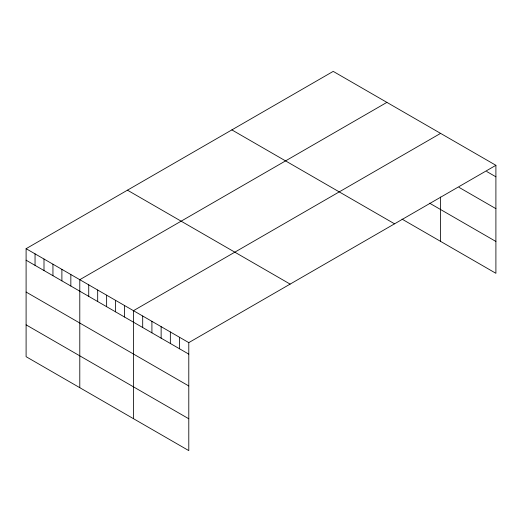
<?xml version="1.0" encoding="UTF-8"?>
<svg xmlns="http://www.w3.org/2000/svg" width="522" height="522" viewBox="0 0 522 522"><rect width="100%" height="100%" fill="white"/><g stroke="black" fill="none" stroke-linecap="round" stroke-linejoin="round"><path stroke-width="0.78" d="M26.1 248.694L188.788 342.621L188.788 450.616L26.1 356.689L26.1 248.694L333.212 71.383L495.9 165.311L495.9 273.306L402.038 219.123M386.9 102.377L79.788 279.688L79.788 387.683M440.588 133.378L133.475 310.681L133.475 418.683M188.788 342.621L495.9 165.311M486.68 171.49L495.9 176.814M459.021 187.365L495.9 208.656M429.573 203.169L495.9 241.464M231.866 129.893L394.554 223.821M127.446 190.178L290.134 284.105M26.1 260.197L188.788 354.125M26.1 292.039L188.788 385.967M26.1 324.847L188.788 418.774M440.588 197.029L440.588 241.373M179.568 337.297L179.568 348.8M170.348 331.972L170.348 343.476M161.135 326.655L161.135 338.158M151.915 321.33L151.915 332.834M142.695 316.006L142.695 327.509M124.53 305.52L124.53 317.024M115.577 300.352L115.577 311.856M106.632 295.184L106.632 306.688M97.686 290.017L97.686 301.527M88.733 284.855L88.733 296.359M70.842 274.52L70.842 286.023M61.89 269.359L61.89 280.862M52.944 264.191L52.944 275.694M43.998 259.023L43.998 270.526M35.046 253.855L35.046 265.365"/></g></svg>
